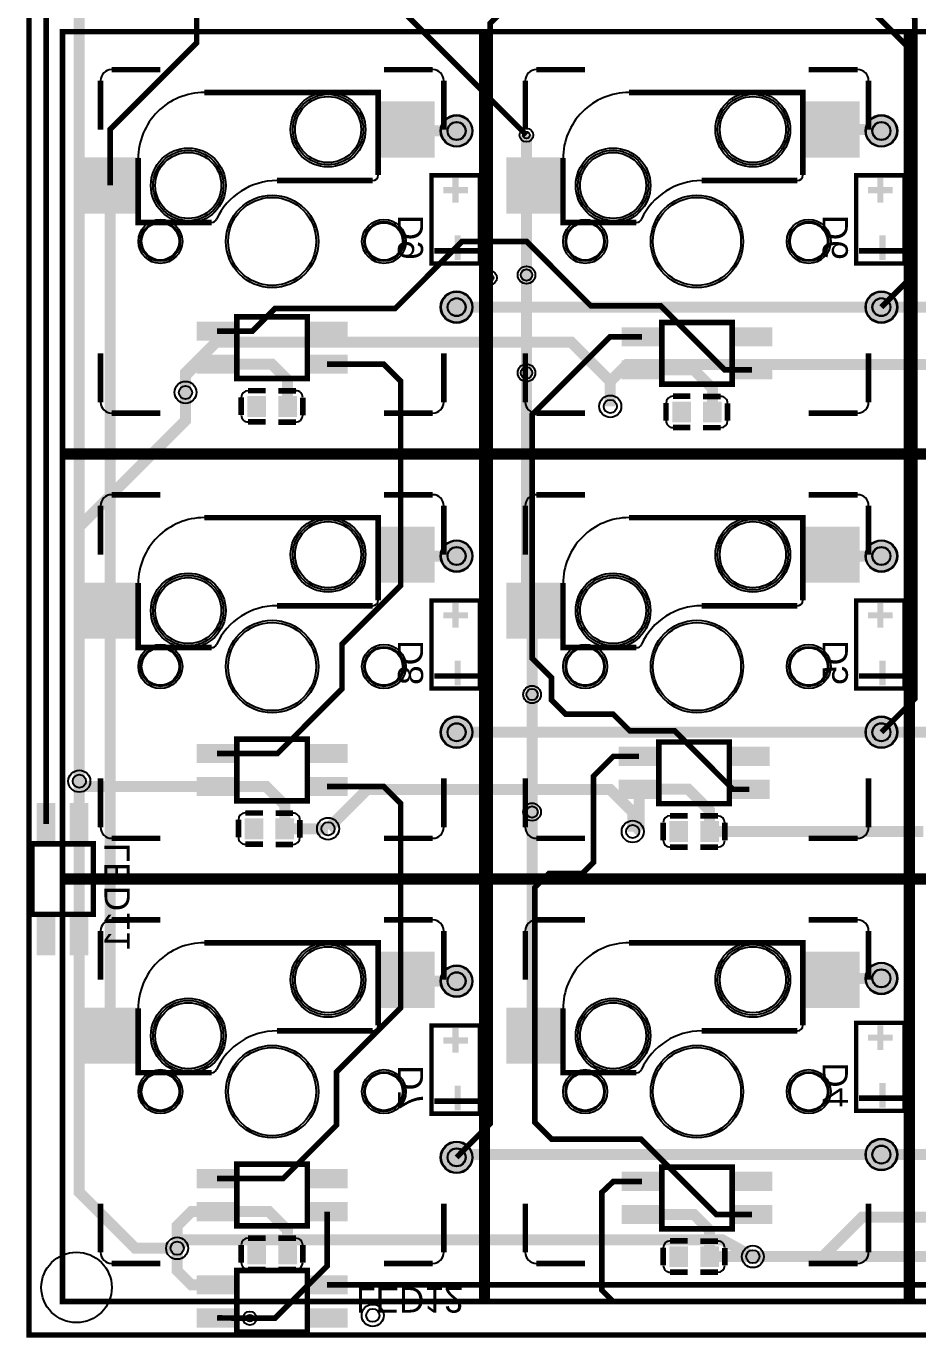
# Model space of a CAD drawing. Header units: millimetres. Extents: x 134.4 to 196.6, y -138.4 to -48.8.
# Drawn here: x 134.4 to 174.9, y -138.4 to -78.9 of the extents above; entities that cross this region are included whole.
import ezdxf

# ---------------------------------------------------------------- set-up
doc = ezdxf.new("R2010")
doc.units = ezdxf.units.MM
for name, color, linetype, true_color in [('BoardOutLine', 7, 'Continuous', 0xff00ff), ('BottomLayer', 7, 'Continuous', 0x0000ff), ('BottomPasteMaskLayer', 7, 'Continuous', 0x800000), ('BottomSilkLayer', 7, 'Continuous', 0x66cc33), ('BottomSolderMaskLayer', 7, 'Continuous', 0xaa00ff), ('Document', 7, 'Continuous', 0xffffff), ('Hole', 7, 'Continuous', 0x222222), ('Multi-Layer', 7, 'Continuous', 0xc0c0c0), ('TopLayer', 7, 'Continuous', 0xff0000), ('TopPasteMaskLayer', 7, 'Continuous', 0x808080), ('TopSilkLayer', 7, 'Continuous', 0xffcc00), ('TopSolderMaskLayer', 7, 'Continuous', 0x800080)]:
    doc.layers.add(name, color=color, linetype=linetype, true_color=true_color)
doc.styles.get("Standard").update_dxf_attribs({"font": 'arial.ttf'})

msp = doc.modelspace()

# ---------------------------------------------------------------- hatches: boundary and pattern name
at = {"layer": 'BottomLayer'}
for points in [[(150.357, -82.316), (150.357, -84.816), (152.907, -84.816), (152.907, -82.316)], [(169.661, -82.316), (169.661, -84.816), (172.211, -84.816), (172.211, -82.316)], [(136.907, -84.856), (139.457, -84.856), (139.457, -87.356), (136.907, -87.356)], [(156.211, -84.856), (158.761, -84.856), (158.761, -87.356), (156.211, -87.356)], [(150.357, -101.62), (150.357, -104.12), (152.907, -104.12), (152.907, -101.62)], [(169.661, -101.62), (169.661, -104.12), (172.211, -104.12), (172.211, -101.62)], [(136.907, -104.16), (139.457, -104.16), (139.457, -106.66), (136.907, -106.66)], [(156.211, -104.16), (158.761, -104.16), (158.761, -106.66), (156.211, -106.66)], [(134.857, -114.202), (134.857, -116.002), (135.677, -116.002), (135.677, -114.202)], [(136.357, -114.202), (136.357, -116.002), (137.177, -116.002), (137.177, -114.202)], [(134.857, -119.202), (134.857, -121.002), (135.677, -121.002), (135.677, -119.202)], [(136.357, -119.202), (136.357, -121.002), (137.177, -121.002), (137.177, -119.202)], [(150.357, -120.924), (150.357, -123.424), (152.907, -123.424), (152.907, -120.924)], [(169.661, -120.924), (169.661, -123.424), (172.211, -123.424), (172.211, -120.924)], [(136.907, -123.464), (139.457, -123.464), (139.457, -125.964), (136.907, -125.964)], [(156.211, -123.464), (158.761, -123.464), (158.761, -125.964), (156.211, -125.964)], [(142.142, -136.439), (143.942, -136.439), (143.942, -135.619), (142.142, -135.619)], [(147.142, -136.439), (148.942, -136.439), (148.942, -135.619), (147.142, -135.619)], [(142.142, -137.939), (143.942, -137.939), (143.942, -137.119), (142.142, -137.119)], [(147.142, -137.939), (148.942, -137.939), (148.942, -137.119), (147.142, -137.119)]]:
    msp.add_hatch(color=256, dxfattribs=at).paths.add_polyline_path(points)
at = {"layer": 'BottomPasteMaskLayer'}
for points in [[(150.357, -82.316), (150.357, -84.816), (152.907, -84.816), (152.907, -82.316)], [(169.661, -82.316), (169.661, -84.816), (172.211, -84.816), (172.211, -82.316)], [(136.907, -84.856), (139.457, -84.856), (139.457, -87.356), (136.907, -87.356)], [(156.211, -84.856), (158.761, -84.856), (158.761, -87.356), (156.211, -87.356)], [(150.357, -101.62), (150.357, -104.12), (152.907, -104.12), (152.907, -101.62)], [(169.661, -101.62), (169.661, -104.12), (172.211, -104.12), (172.211, -101.62)], [(136.907, -104.16), (139.457, -104.16), (139.457, -106.66), (136.907, -106.66)], [(156.211, -104.16), (158.761, -104.16), (158.761, -106.66), (156.211, -106.66)], [(134.857, -114.202), (134.857, -116.002), (135.677, -116.002), (135.677, -114.202)], [(136.357, -114.202), (136.357, -116.002), (137.177, -116.002), (137.177, -114.202)], [(134.857, -119.202), (134.857, -121.002), (135.677, -121.002), (135.677, -119.202)], [(136.357, -119.202), (136.357, -121.002), (137.177, -121.002), (137.177, -119.202)], [(150.357, -120.924), (150.357, -123.424), (152.907, -123.424), (152.907, -120.924)], [(169.661, -120.924), (169.661, -123.424), (172.211, -123.424), (172.211, -120.924)], [(136.907, -123.464), (139.457, -123.464), (139.457, -125.964), (136.907, -125.964)], [(156.211, -123.464), (158.761, -123.464), (158.761, -125.964), (156.211, -125.964)], [(142.142, -136.439), (143.942, -136.439), (143.942, -135.619), (142.142, -135.619)], [(147.142, -136.439), (148.942, -136.439), (148.942, -135.619), (147.142, -135.619)], [(142.142, -137.939), (143.942, -137.939), (143.942, -137.119), (142.142, -137.119)], [(147.142, -137.939), (148.942, -137.939), (148.942, -137.119), (147.142, -137.119)]]:
    msp.add_hatch(color=256, dxfattribs=at).paths.add_polyline_path(points)
at = {"layer": 'BottomSolderMaskLayer'}
for points in [[(150.332, -82.291), (150.332, -84.842), (152.933, -84.842), (152.933, -82.291)], [(169.636, -82.291), (169.636, -84.842), (172.237, -84.842), (172.237, -82.291)], [(153.199, -83.63, 1), (154.649, -83.63, 1)], [(172.503, -83.63, 1), (173.953, -83.63, 1)], [(136.882, -84.831), (139.483, -84.831), (139.483, -87.382), (136.882, -87.382)], [(156.186, -84.831), (158.787, -84.831), (158.787, -87.382), (156.186, -87.382)], [(153.199, -91.63, 1), (154.649, -91.63, 1)], [(172.503, -91.63, 1), (173.953, -91.63, 1)], [(150.332, -101.595), (150.332, -104.146), (152.933, -104.146), (152.933, -101.595)], [(169.636, -101.595), (169.636, -104.146), (172.237, -104.146), (172.237, -101.595)], [(153.199, -102.934, 1), (154.649, -102.934, 1)], [(172.503, -102.934, 1), (173.953, -102.934, 1)], [(136.882, -104.135), (139.483, -104.135), (139.483, -106.686), (136.882, -106.686)], [(156.186, -104.135), (158.787, -104.135), (158.787, -106.686), (156.186, -106.686)], [(153.199, -110.934, 1), (154.649, -110.934, 1)], [(172.503, -110.934, 1), (173.953, -110.934, 1)], [(134.846, -114.146), (134.846, -116.058), (135.689, -116.058), (135.689, -114.146)], [(136.346, -114.147), (136.346, -116.058), (137.189, -116.058), (137.189, -114.147)], [(134.846, -119.146), (134.846, -121.058), (135.689, -121.058), (135.689, -119.146)], [(136.346, -119.147), (136.346, -121.058), (137.189, -121.058), (137.189, -119.147)], [(150.332, -120.899), (150.332, -123.45), (152.933, -123.45), (152.933, -120.899)], [(169.636, -120.899), (169.636, -123.45), (172.237, -123.45), (172.237, -120.899)], [(172.503, -122.111, 1), (173.953, -122.111, 1)], [(153.199, -122.238, 1), (154.649, -122.238, 1)], [(136.882, -123.439), (139.483, -123.439), (139.483, -125.99), (136.882, -125.99)], [(156.186, -123.439), (158.787, -123.439), (158.787, -125.99), (156.186, -125.99)], [(153.199, -130.238, 1), (154.649, -130.238, 1)], [(172.503, -130.111, 1), (173.953, -130.111, 1)], [(142.117, -136.465), (143.968, -136.465), (143.968, -135.594), (142.117, -135.594)], [(147.117, -136.465), (148.968, -136.465), (148.968, -135.594), (147.117, -135.594)], [(142.117, -137.965), (143.968, -137.965), (143.968, -137.094), (142.117, -137.094)], [(147.117, -137.965), (148.968, -137.965), (148.968, -137.094), (147.117, -137.094)]]:
    msp.add_hatch(color=256, dxfattribs=at).paths.add_polyline_path(points)
at = {"layer": 'Document'}
for points in [[(153.597, -86.463), (154.437, -86.463), (154.437, -86.183), (153.597, -86.183), (153.317, -86.183), (153.317, -86.463)], [(154.017, -86.603), (154.017, -85.763), (153.737, -85.763), (153.737, -86.603), (153.737, -86.883), (154.017, -86.883)], [(172.901, -86.463), (173.741, -86.463), (173.741, -86.183), (172.901, -86.183), (172.621, -86.183), (172.621, -86.463)], [(173.321, -86.603), (173.321, -85.763), (173.041, -85.763), (173.041, -86.603), (173.041, -86.883), (173.321, -86.883)], [(153.831, -88.657), (153.831, -89.497), (154.111, -89.497), (154.111, -88.657), (154.111, -88.377), (153.831, -88.377)], [(173.135, -88.657), (173.135, -89.497), (173.415, -89.497), (173.415, -88.657), (173.415, -88.377), (173.135, -88.377)], [(154.017, -105.907), (154.017, -105.067), (153.737, -105.067), (153.737, -105.907), (153.737, -106.187), (154.017, -106.187)], [(173.321, -105.907), (173.321, -105.067), (173.041, -105.067), (173.041, -105.907), (173.041, -106.187), (173.321, -106.187)], [(153.597, -105.767), (154.437, -105.767), (154.437, -105.487), (153.597, -105.487), (153.317, -105.487), (153.317, -105.767)], [(172.901, -105.767), (173.741, -105.767), (173.741, -105.487), (172.901, -105.487), (172.621, -105.487), (172.621, -105.767)], [(153.831, -107.961), (153.831, -108.801), (154.111, -108.801), (154.111, -107.961), (154.111, -107.681), (153.831, -107.681)], [(173.135, -107.961), (173.135, -108.801), (173.415, -108.801), (173.415, -107.961), (173.415, -107.681), (173.135, -107.681)], [(154.017, -125.211), (154.017, -124.371), (153.737, -124.371), (153.737, -125.211), (153.737, -125.491), (154.017, -125.491)], [(173.321, -125.084), (173.321, -124.244), (173.041, -124.244), (173.041, -125.084), (173.041, -125.364), (173.321, -125.364)], [(153.597, -125.071), (154.437, -125.071), (154.437, -124.791), (153.597, -124.791), (153.317, -124.791), (153.317, -125.071)], [(172.901, -124.944), (173.741, -124.944), (173.741, -124.664), (172.901, -124.664), (172.621, -124.664), (172.621, -124.944)], [(153.831, -127.265), (153.831, -128.105), (154.111, -128.105), (154.111, -127.265), (154.111, -126.985), (153.831, -126.985)], [(173.135, -127.138), (173.135, -127.978), (173.415, -127.978), (173.415, -127.138), (173.415, -126.858), (173.135, -126.858)]]:
    msp.add_hatch(color=256, dxfattribs=at).paths.add_polyline_path(points)
at = {"layer": 'Multi-Layer'}
for points in [[(153.224, -83.63, 1), (154.624, -83.63, 1)], [(172.528, -83.63, 1), (173.928, -83.63, 1)], [(153.224, -91.63, 1), (154.624, -91.63, 1)], [(172.528, -91.63, 1), (173.928, -91.63, 1)], [(153.224, -102.934, 1), (154.624, -102.934, 1)], [(172.528, -102.934, 1), (173.928, -102.934, 1)], [(153.224, -110.934, 1), (154.624, -110.934, 1)], [(172.528, -110.934, 1), (173.928, -110.934, 1)], [(172.528, -122.111, 1), (173.928, -122.111, 1)], [(153.224, -122.238, 1), (154.624, -122.238, 1)], [(153.224, -130.238, 1), (154.624, -130.238, 1)], [(172.528, -130.111, 1), (173.928, -130.111, 1)]]:
    msp.add_hatch(color=256, dxfattribs=at).paths.add_polyline_path(points)
at = {"layer": 'TopLayer'}
for points in [[(142.142, -92.312), (143.942, -92.312), (143.942, -93.132), (142.142, -93.132)], [(147.142, -92.312), (148.942, -92.312), (148.942, -93.132), (147.142, -93.132)], [(161.446, -92.566), (163.246, -92.566), (163.246, -93.386), (161.446, -93.386)], [(166.446, -92.566), (168.246, -92.566), (168.246, -93.386), (166.446, -93.386)], [(142.142, -93.812), (143.942, -93.812), (143.942, -94.632), (142.142, -94.632)], [(147.142, -93.812), (148.942, -93.812), (148.942, -94.632), (147.142, -94.632)], [(161.446, -94.066), (163.246, -94.066), (163.246, -94.886), (161.446, -94.886)], [(166.446, -94.066), (168.246, -94.066), (168.246, -94.886), (166.446, -94.886)], [(144.442, -95.689), (145.242, -95.689), (145.242, -96.589), (144.442, -96.589)], [(145.842, -95.689), (146.642, -95.689), (146.642, -96.589), (145.842, -96.589)], [(163.746, -95.943), (164.546, -95.943), (164.546, -96.843), (163.746, -96.843)], [(165.146, -95.943), (165.946, -95.943), (165.946, -96.843), (165.146, -96.843)], [(142.142, -111.489), (143.942, -111.489), (143.942, -112.309), (142.142, -112.309)], [(147.142, -111.489), (148.942, -111.489), (148.942, -112.309), (147.142, -112.309)], [(161.319, -111.616), (163.119, -111.616), (163.119, -112.436), (161.319, -112.436)], [(166.319, -111.616), (168.119, -111.616), (168.119, -112.436), (166.319, -112.436)], [(142.142, -112.989), (143.942, -112.989), (143.942, -113.809), (142.142, -113.809)], [(147.142, -112.989), (148.942, -112.989), (148.942, -113.809), (147.142, -113.809)], [(161.319, -113.116), (163.119, -113.116), (163.119, -113.936), (161.319, -113.936)], [(166.319, -113.116), (168.119, -113.116), (168.119, -113.936), (166.319, -113.936)], [(144.315, -114.866), (145.115, -114.866), (145.115, -115.766), (144.315, -115.766)], [(145.715, -114.866), (146.515, -114.866), (146.515, -115.766), (145.715, -115.766)], [(163.619, -114.993), (164.419, -114.993), (164.419, -115.893), (163.619, -115.893)], [(165.019, -114.993), (165.819, -114.993), (165.819, -115.893), (165.019, -115.893)], [(142.142, -130.793), (143.942, -130.793), (143.942, -131.613), (142.142, -131.613)], [(147.142, -130.793), (148.942, -130.793), (148.942, -131.613), (147.142, -131.613)], [(161.446, -130.92), (163.246, -130.92), (163.246, -131.74), (161.446, -131.74)], [(166.446, -130.92), (168.246, -130.92), (168.246, -131.74), (166.446, -131.74)], [(142.142, -132.293), (143.942, -132.293), (143.942, -133.113), (142.142, -133.113)], [(147.142, -132.293), (148.942, -132.293), (148.942, -133.113), (147.142, -133.113)], [(161.446, -132.42), (163.246, -132.42), (163.246, -133.24), (161.446, -133.24)], [(166.446, -132.42), (168.246, -132.42), (168.246, -133.24), (166.446, -133.24)], [(144.442, -134.17), (145.242, -134.17), (145.242, -135.07), (144.442, -135.07)], [(145.842, -134.17), (146.642, -134.17), (146.642, -135.07), (145.842, -135.07)], [(163.619, -134.297), (164.419, -134.297), (164.419, -135.197), (163.619, -135.197)], [(165.019, -134.297), (165.819, -134.297), (165.819, -135.197), (165.019, -135.197)]]:
    msp.add_hatch(color=256, dxfattribs=at).paths.add_polyline_path(points)
at = {"layer": 'TopPasteMaskLayer'}
for points in [[(142.142, -92.312), (143.942, -92.312), (143.942, -93.132), (142.142, -93.132)], [(147.142, -92.312), (148.942, -92.312), (148.942, -93.132), (147.142, -93.132)], [(161.446, -92.566), (163.246, -92.566), (163.246, -93.386), (161.446, -93.386)], [(166.446, -92.566), (168.246, -92.566), (168.246, -93.386), (166.446, -93.386)], [(142.142, -93.812), (143.942, -93.812), (143.942, -94.632), (142.142, -94.632)], [(147.142, -93.812), (148.942, -93.812), (148.942, -94.632), (147.142, -94.632)], [(161.446, -94.066), (163.246, -94.066), (163.246, -94.886), (161.446, -94.886)], [(166.446, -94.066), (168.246, -94.066), (168.246, -94.886), (166.446, -94.886)], [(144.442, -95.689), (145.242, -95.689), (145.242, -96.589), (144.442, -96.589)], [(145.842, -95.689), (146.642, -95.689), (146.642, -96.589), (145.842, -96.589)], [(163.746, -95.943), (164.546, -95.943), (164.546, -96.843), (163.746, -96.843)], [(165.146, -95.943), (165.946, -95.943), (165.946, -96.843), (165.146, -96.843)], [(142.142, -111.489), (143.942, -111.489), (143.942, -112.309), (142.142, -112.309)], [(147.142, -111.489), (148.942, -111.489), (148.942, -112.309), (147.142, -112.309)], [(161.319, -111.616), (163.119, -111.616), (163.119, -112.436), (161.319, -112.436)], [(166.319, -111.616), (168.119, -111.616), (168.119, -112.436), (166.319, -112.436)], [(142.142, -112.989), (143.942, -112.989), (143.942, -113.809), (142.142, -113.809)], [(147.142, -112.989), (148.942, -112.989), (148.942, -113.809), (147.142, -113.809)], [(161.319, -113.116), (163.119, -113.116), (163.119, -113.936), (161.319, -113.936)], [(166.319, -113.116), (168.119, -113.116), (168.119, -113.936), (166.319, -113.936)], [(144.315, -114.866), (145.115, -114.866), (145.115, -115.766), (144.315, -115.766)], [(145.715, -114.866), (146.515, -114.866), (146.515, -115.766), (145.715, -115.766)], [(163.619, -114.993), (164.419, -114.993), (164.419, -115.893), (163.619, -115.893)], [(165.019, -114.993), (165.819, -114.993), (165.819, -115.893), (165.019, -115.893)], [(142.142, -130.793), (143.942, -130.793), (143.942, -131.613), (142.142, -131.613)], [(147.142, -130.793), (148.942, -130.793), (148.942, -131.613), (147.142, -131.613)], [(161.446, -130.92), (163.246, -130.92), (163.246, -131.74), (161.446, -131.74)], [(166.446, -130.92), (168.246, -130.92), (168.246, -131.74), (166.446, -131.74)], [(142.142, -132.293), (143.942, -132.293), (143.942, -133.113), (142.142, -133.113)], [(147.142, -132.293), (148.942, -132.293), (148.942, -133.113), (147.142, -133.113)], [(161.446, -132.42), (163.246, -132.42), (163.246, -133.24), (161.446, -133.24)], [(166.446, -132.42), (168.246, -132.42), (168.246, -133.24), (166.446, -133.24)], [(144.442, -134.17), (145.242, -134.17), (145.242, -135.07), (144.442, -135.07)], [(145.842, -134.17), (146.642, -134.17), (146.642, -135.07), (145.842, -135.07)], [(163.619, -134.297), (164.419, -134.297), (164.419, -135.197), (163.619, -135.197)], [(165.019, -134.297), (165.819, -134.297), (165.819, -135.197), (165.019, -135.197)]]:
    msp.add_hatch(color=256, dxfattribs=at).paths.add_polyline_path(points)
at = {"layer": 'TopSolderMaskLayer'}
for points in [[(153.199, -83.63, 1), (154.649, -83.63, 1)], [(172.503, -83.63, 1), (173.953, -83.63, 1)], [(153.199, -91.63, 1), (154.649, -91.63, 1)], [(172.503, -91.63, 1), (173.953, -91.63, 1)], [(142.117, -92.287), (143.968, -92.287), (143.968, -93.158), (142.117, -93.158)], [(147.117, -92.287), (148.968, -92.287), (148.968, -93.158), (147.117, -93.158)], [(161.421, -92.541), (163.272, -92.541), (163.272, -93.412), (161.421, -93.412)], [(166.421, -92.541), (168.272, -92.541), (168.272, -93.412), (166.421, -93.412)], [(142.117, -93.787), (143.968, -93.787), (143.968, -94.658), (142.117, -94.658)], [(147.117, -93.787), (148.968, -93.787), (148.968, -94.658), (147.117, -94.658)], [(161.421, -94.041), (163.272, -94.041), (163.272, -94.912), (161.421, -94.912)], [(166.421, -94.041), (168.272, -94.041), (168.272, -94.912), (166.421, -94.912)], [(144.417, -95.664), (145.268, -95.664), (145.268, -96.615), (144.417, -96.615)], [(145.817, -95.664), (146.668, -95.664), (146.668, -96.615), (145.817, -96.615)], [(163.721, -95.918), (164.572, -95.918), (164.572, -96.869), (163.721, -96.869)], [(165.121, -95.918), (165.972, -95.918), (165.972, -96.869), (165.121, -96.869)], [(153.199, -102.934, 1), (154.649, -102.934, 1)], [(172.503, -102.934, 1), (173.953, -102.934, 1)], [(153.199, -110.934, 1), (154.649, -110.934, 1)], [(172.503, -110.934, 1), (173.953, -110.934, 1)], [(142.117, -111.464), (143.968, -111.464), (143.968, -112.335), (142.117, -112.335)], [(147.117, -111.464), (148.968, -111.464), (148.968, -112.335), (147.117, -112.335)], [(161.294, -111.591), (163.145, -111.591), (163.145, -112.462), (161.294, -112.462)], [(166.294, -111.591), (168.145, -111.591), (168.145, -112.462), (166.294, -112.462)], [(142.117, -112.964), (143.968, -112.964), (143.968, -113.835), (142.117, -113.835)], [(147.117, -112.964), (148.968, -112.964), (148.968, -113.835), (147.117, -113.835)], [(161.294, -113.091), (163.145, -113.091), (163.145, -113.962), (161.294, -113.962)], [(166.294, -113.091), (168.145, -113.091), (168.145, -113.962), (166.294, -113.962)], [(144.29, -114.841), (145.141, -114.841), (145.141, -115.792), (144.29, -115.792)], [(145.69, -114.841), (146.541, -114.841), (146.541, -115.792), (145.69, -115.792)], [(163.594, -114.968), (164.445, -114.968), (164.445, -115.919), (163.594, -115.919)], [(164.994, -114.968), (165.845, -114.968), (165.845, -115.919), (164.994, -115.919)], [(172.503, -122.111, 1), (173.953, -122.111, 1)], [(153.199, -122.238, 1), (154.649, -122.238, 1)], [(153.199, -130.238, 1), (154.649, -130.238, 1)], [(172.503, -130.111, 1), (173.953, -130.111, 1)], [(142.117, -130.768), (143.968, -130.768), (143.968, -131.639), (142.117, -131.639)], [(147.117, -130.768), (148.968, -130.768), (148.968, -131.639), (147.117, -131.639)], [(161.421, -130.895), (163.272, -130.895), (163.272, -131.766), (161.421, -131.766)], [(166.421, -130.895), (168.272, -130.895), (168.272, -131.766), (166.421, -131.766)], [(142.117, -132.268), (143.968, -132.268), (143.968, -133.139), (142.117, -133.139)], [(147.117, -132.268), (148.968, -132.268), (148.968, -133.139), (147.117, -133.139)], [(161.421, -132.395), (163.272, -132.395), (163.272, -133.266), (161.421, -133.266)], [(166.421, -132.395), (168.272, -132.395), (168.272, -133.266), (166.421, -133.266)], [(144.417, -134.145), (145.268, -134.145), (145.268, -135.096), (144.417, -135.096)], [(145.817, -134.145), (146.668, -134.145), (146.668, -135.096), (145.817, -135.096)], [(163.594, -134.272), (164.445, -134.272), (164.445, -135.223), (163.594, -135.223)], [(164.994, -134.272), (165.845, -134.272), (165.845, -135.223), (164.994, -135.223)]]:
    msp.add_hatch(color=256, dxfattribs=at).paths.add_polyline_path(points)

# ---------------------------------------------------------------- linework, layer by layer
at = {"layer": 'BoardOutLine', "const_width": 0.254}
msp.add_lwpolyline([(134.493, -48.895), (134.493, -138.303), (195.199, -138.303), (195.199, -48.895)], dxfattribs=at)
at = {"layer": 'BottomLayer'}
for points, const_width in [([(162.433, -54.864), (168.275, -60.706), (168.275, -73.66), (174.752, -80.137), (174.752, -90.107), (173.228, -91.631)], 0.254), ([(162.941, -60.071), (162.56, -60.071), (162.179, -60.452), (162.179, -72.009), (155.448, -78.74), (155.448, -90.297)], 0.254), ([(141.224, -63.246), (141.224, -72.136), (142.113, -73.025), (142.113, -79.629), (138.181, -83.561), (138.181, -86.106)], 0.254), ([(136.767, -73.62), (136.767, -76.594), (135.268, -78.092), (135.268, -115.103)], 0.254), ([(153.924, -83.63), (151.696, -83.63), (151.632, -83.566)], 0.5), ([(170.936, -83.566), (173.164, -83.566), (173.228, -83.63)], 0.5), ([(157.099, -83.82), (157.099, -90.17)], 0.5), ([(138.182, -105.41), (138.182, -86.106)], 0.5), ([(153.924, -91.63), (173.228, -91.63)], 0.5), ([(173.228, -91.63), (192.405, -91.63)], 0.5), ([(141.605, -95.504), (141.605, -94.615), (143.002, -93.218), (159.131, -93.218), (160.909, -94.996), (160.909, -96.139)], 0.5), ([(179.07, -94.234), (161.671, -94.234), (160.909, -94.996), (160.909, -96.139)], 0.5), ([(157.099, -94.615), (157.099, -105.023), (157.486, -105.41)], 0.5), ([(153.924, -102.934), (151.696, -102.934), (151.632, -102.87)], 0.5), ([(173.228, -102.934), (171, -102.934), (170.936, -102.87)], 0.5), ([(138.182, -124.714), (138.182, -105.41)], 0.5), ([(157.353, -109.22), (157.353, -105.543), (157.486, -105.41)], 0.5), ([(173.228, -110.934), (153.924, -110.934)], 0.5), ([(192.532, -110.934), (173.228, -110.934)], 0.5), ([(136.767, -115.103), (136.779, -113.157)], 0.5), ([(161.925, -115.443), (161.925, -114.554), (160.909, -113.538), (149.86, -113.538), (148.082, -115.316)], 0.5), ([(157.353, -114.554), (157.353, -124.581), (157.486, -124.714)], 0.5), ([(153.924, -122.238), (151.696, -122.238), (151.632, -122.174)], 0.5), ([(173.228, -122.111), (170.999, -122.111), (170.936, -122.174)], 0.5), ([(173.228, -130.111), (154.051, -130.111), (153.924, -130.238)], 0.5), ([(192.532, -130.111), (173.228, -130.111)], 0.5), ([(167.386, -134.747), (166.005, -133.985), (141.605, -133.985), (141.224, -134.366)], 0.5), ([(143.042, -136.029), (141.871, -136.029), (141.224, -135.382), (141.224, -134.366)], 0.5), ([(181.651, -136.03), (178.829, -136.03), (177.546, -134.747), (167.386, -134.747)], 0.5), ([(148.042, -136.03), (177.432, -136.03), (178.931, -137.529), (181.651, -137.529)], 0.254), ([(144.526, -137.541), (143.043, -137.529)], 0.254)]:
    msp.add_lwpolyline(points, dxfattribs=dict(at, const_width=const_width))
at = {"layer": 'BottomSilkLayer', "const_width": 0.254}
for points in [[(142.457, -81.886), (150.357, -81.886), (150.357, -85.636)], [(161.761, -81.886), (169.661, -81.886), (169.661, -85.636)], [(142.791, -87.785), (139.456, -87.785), (139.456, -84.856)], [(162.096, -87.785), (158.76, -87.785), (158.76, -84.856)], [(145.757, -85.886), (150.107, -85.886)], [(165.061, -85.886), (169.411, -85.886)], [(152.908, -89.075), (154.94, -89.075)], [(172.212, -89.075), (174.244, -89.075)], [(142.457, -101.19), (150.357, -101.19), (150.357, -104.94)], [(161.761, -101.19), (169.661, -101.19), (169.661, -104.94)], [(142.791, -107.089), (139.456, -107.089), (139.456, -104.161)], [(162.096, -107.089), (158.76, -107.089), (158.76, -104.161)], [(145.757, -105.19), (150.107, -105.19)], [(165.061, -105.19), (169.411, -105.19)], [(152.908, -108.379), (154.94, -108.379)], [(172.212, -108.379), (174.244, -108.379)], [(142.457, -120.494), (150.357, -120.494), (150.357, -124.244)], [(161.761, -120.494), (169.661, -120.494), (169.661, -124.244)], [(142.791, -126.393), (139.456, -126.393), (139.456, -123.465)], [(162.096, -126.393), (158.76, -126.393), (158.76, -123.465)], [(145.757, -124.494), (150.107, -124.494)], [(165.061, -124.494), (169.411, -124.494)], [(172.212, -127.556), (174.244, -127.556)], [(152.908, -127.683), (154.94, -127.683)]]:
    msp.add_lwpolyline(points, dxfattribs=at)
at = {"layer": 'BottomSilkLayer'}
for points, const_width in [([(152.781, -85.646), (152.781, -89.646), (154.981, -89.646), (154.981, -85.646), (152.781, -85.646)], 0.2), ([(172.085, -85.646), (172.085, -89.646), (174.285, -89.646), (174.285, -85.646), (172.085, -85.646)], 0.2), ([(152.781, -104.95), (152.781, -108.95), (154.981, -108.95), (154.981, -104.95), (152.781, -104.95)], 0.2), ([(172.085, -104.95), (172.085, -108.95), (174.285, -108.95), (174.285, -104.95), (172.085, -104.95)], 0.2), ([(134.617, -116.002), (134.617, -119.202), (137.417, -119.202), (137.417, -116.002), (134.617, -116.002)], 0.254), ([(152.781, -124.254), (152.781, -128.254), (154.981, -128.254), (154.981, -124.254), (152.781, -124.254)], 0.2), ([(172.085, -124.127), (172.085, -128.127), (174.285, -128.127), (174.285, -124.127), (172.085, -124.127)], 0.2), ([(143.942, -138.179), (147.142, -138.179), (147.142, -135.379), (143.942, -135.379), (143.942, -138.179)], 0.254)]:
    msp.add_lwpolyline(points, close=True, dxfattribs=dict(at, const_width=const_width))
for centre, radius in [((145.542, -88.646), 2.1), ((164.846, -88.646), 2.1), ((140.462, -88.646), 1), ((150.622, -88.646), 1), ((159.766, -88.646), 1), ((169.926, -88.646), 1), ((145.542, -107.95), 2.1), ((164.846, -107.95), 2.1), ((140.462, -107.95), 1), ((150.622, -107.95), 1), ((159.766, -107.95), 1), ((169.926, -107.95), 1), ((145.542, -127.254), 2.1), ((164.846, -127.254), 2.1), ((140.462, -127.254), 1), ((150.622, -127.254), 1), ((159.766, -127.254), 1), ((169.926, -127.254), 1)]:
    msp.add_circle(centre, radius, dxfattribs=at)
for centre, radius, start, end in [((142.457, -84.886), 3, 90, 180.00049), ((161.761, -84.886), 3, 90, 180.00049), ((150.107, -85.636), 0.25, 270, 360), ((169.411, -85.636), 0.25, 270, 360), ((145.757, -88.899), 3.013, 90, 155.30783), ((165.061, -88.899), 3.013, 90, 155.30783), ((142.792, -87.536), 0.25, 270, 335.30683), ((162.097, -87.536), 0.25, 270, 335.30683), ((142.457, -104.19), 3, 90, 180.00049), ((161.761, -104.19), 3, 90, 180.00049), ((145.757, -108.203), 3.013, 90, 155.30783), ((150.107, -104.94), 0.25, 270, 360), ((165.061, -108.203), 3.013, 90, 155.30783), ((169.411, -104.94), 0.25, 270, 360), ((142.792, -106.84), 0.25, 270, 335.30683), ((162.097, -106.84), 0.25, 270, 335.30683), ((142.457, -123.494), 3, 90, 180.00049), ((161.761, -123.494), 3, 90, 180.00049), ((150.107, -124.244), 0.25, 270, 360), ((169.411, -124.244), 0.25, 270, 360), ((145.757, -127.507), 3.013, 90, 155.30783), ((165.061, -127.507), 3.013, 90, 155.30783), ((142.792, -126.144), 0.25, 270, 335.30683), ((162.097, -126.144), 0.25, 270, 335.30683)]:
    msp.add_arc(centre, radius, start, end, dxfattribs=at)
at = {"layer": 'BottomSolderMaskLayer'}
for centre, radius in [((153.924, -83.63), 0.725), ((153.924, -83.63), 0.414), ((173.228, -83.63), 0.725), ((173.228, -83.63), 0.414), ((153.924, -91.63), 0.725), ((173.228, -91.63), 0.725), ((153.924, -91.63), 0.414), ((173.228, -91.63), 0.414), ((153.924, -102.934), 0.725), ((173.228, -102.934), 0.725), ((153.924, -102.934), 0.414), ((173.228, -102.934), 0.414), ((153.924, -110.934), 0.725), ((153.924, -110.934), 0.414), ((173.228, -110.934), 0.725), ((173.228, -110.934), 0.414), ((173.228, -122.111), 0.725), ((153.924, -122.238), 0.725), ((153.924, -122.238), 0.414), ((173.228, -122.111), 0.414), ((153.924, -130.238), 0.725), ((153.924, -130.238), 0.414), ((173.228, -130.111), 0.725), ((173.228, -130.111), 0.414)]:
    msp.add_circle(centre, radius, dxfattribs=at)
at = {"layer": 'Document', "const_width": 0.254}
for points in [[(155.067, -98.171), (136.017, -98.171), (136.017, -79.121), (155.067, -79.121), (155.067, -98.171)], [(174.371, -98.171), (155.321, -98.171), (155.321, -79.121), (174.371, -79.121), (174.371, -98.171)], [(193.675, -98.171), (174.625, -98.171), (174.625, -79.121), (193.675, -79.121), (193.675, -98.171)], [(155.067, -117.475), (136.017, -117.475), (136.017, -98.425), (155.067, -98.425), (155.067, -117.475)], [(174.371, -117.475), (155.321, -117.475), (155.321, -98.425), (174.371, -98.425), (174.371, -117.475)], [(193.675, -117.475), (174.625, -117.475), (174.625, -98.425), (193.675, -98.425), (193.675, -117.475)], [(155.067, -136.779), (136.017, -136.779), (136.017, -117.729), (155.067, -117.729), (155.067, -136.779)], [(174.371, -136.779), (155.321, -136.779), (155.321, -117.729), (174.371, -117.729), (174.371, -136.779)], [(193.675, -136.779), (174.625, -136.779), (174.625, -117.729), (193.675, -117.729), (193.675, -136.779)]]:
    msp.add_lwpolyline(points, close=True, dxfattribs=at)
at = {"layer": 'Hole'}
for centre, radius in [((157.099, -83.82), 0.155), ((157.099, -90.17), 0.26), ((155.448, -90.297), 0.155), ((157.099, -94.615), 0.26), ((141.605, -95.504), 0.3), ((160.909, -96.139), 0.3), ((157.353, -109.22), 0.26), ((136.779, -113.157), 0.3), ((157.353, -114.554), 0.26), ((148.082, -115.316), 0.3), ((161.925, -115.443), 0.3), ((141.224, -134.366), 0.3), ((167.386, -134.747), 0.3), ((144.526, -137.541), 0.155), ((150.114, -137.414), 0.3)]:
    msp.add_circle(centre, radius, dxfattribs=at)
at = {"layer": 'Multi-Layer'}
for centre, radius in [((148.082, -83.566), 1.6), ((148.082, -83.566), 1.5), ((167.386, -83.566), 1.6), ((167.386, -83.566), 1.5), ((153.924, -83.63), 0.7), ((153.924, -83.63), 0.4), ((173.228, -83.63), 0.7), ((173.228, -83.63), 0.4), ((157.099, -83.82), 0.31), ((141.732, -86.106), 1.6), ((161.036, -86.106), 1.6), ((141.732, -86.106), 1.5), ((161.036, -86.106), 1.5), ((145.542, -88.646), 2), ((145.542, -88.646), 2), ((164.846, -88.646), 2), ((164.846, -88.646), 2), ((140.462, -88.646), 0.9), ((140.462, -88.646), 0.85), ((150.622, -88.646), 0.9), ((150.622, -88.646), 0.85), ((159.766, -88.646), 0.9), ((159.766, -88.646), 0.85), ((169.926, -88.646), 0.9), ((169.926, -88.646), 0.85), ((157.099, -90.17), 0.4), ((155.448, -90.297), 0.31), ((153.924, -91.63), 0.7), ((173.228, -91.63), 0.7), ((153.924, -91.63), 0.4), ((173.228, -91.63), 0.4), ((157.099, -94.615), 0.4), ((141.605, -95.504), 0.5), ((160.909, -96.139), 0.5), ((148.082, -102.87), 1.6), ((148.082, -102.87), 1.5), ((167.386, -102.87), 1.6), ((167.386, -102.87), 1.5), ((153.924, -102.934), 0.7), ((173.228, -102.934), 0.7), ((153.924, -102.934), 0.4), ((173.228, -102.934), 0.4), ((141.732, -105.41), 1.6), ((141.732, -105.41), 1.5), ((161.036, -105.41), 1.6), ((161.036, -105.41), 1.5), ((145.542, -107.95), 2), ((145.542, -107.95), 2), ((164.846, -107.95), 2), ((164.846, -107.95), 2), ((140.462, -107.95), 0.9), ((140.462, -107.95), 0.85), ((150.622, -107.95), 0.9), ((150.622, -107.95), 0.85), ((159.766, -107.95), 0.9), ((159.766, -107.95), 0.85), ((169.926, -107.95), 0.9), ((169.926, -107.95), 0.85), ((157.353, -109.22), 0.4), ((153.924, -110.934), 0.7), ((153.924, -110.934), 0.4), ((173.228, -110.934), 0.7), ((173.228, -110.934), 0.4), ((136.779, -113.157), 0.5), ((157.353, -114.554), 0.4), ((148.082, -115.316), 0.5), ((161.925, -115.443), 0.5), ((148.082, -122.174), 1.6), ((148.082, -122.174), 1.5), ((167.386, -122.174), 1.6), ((167.386, -122.174), 1.5), ((173.228, -122.111), 0.7), ((153.924, -122.238), 0.7), ((153.924, -122.238), 0.4), ((173.228, -122.111), 0.4), ((141.732, -124.714), 1.6), ((141.732, -124.714), 1.5), ((161.036, -124.714), 1.6), ((161.036, -124.714), 1.5), ((145.542, -127.254), 2), ((145.542, -127.254), 2), ((164.846, -127.254), 2), ((164.846, -127.254), 2), ((140.462, -127.254), 0.9), ((140.462, -127.254), 0.85), ((150.622, -127.254), 0.9), ((150.622, -127.254), 0.85), ((159.766, -127.254), 0.9), ((159.766, -127.254), 0.85), ((169.926, -127.254), 0.9), ((169.926, -127.254), 0.85), ((153.924, -130.238), 0.7), ((173.228, -130.111), 0.7), ((173.228, -130.111), 0.4), ((153.924, -130.238), 0.4), ((141.224, -134.366), 0.5), ((136.652, -136.144), 1.6), ((167.386, -134.747), 0.5), ((150.114, -137.414), 0.5), ((144.526, -137.541), 0.31)]:
    msp.add_circle(centre, radius, dxfattribs=at)
at = {"layer": 'TopLayer'}
for points, const_width in [([(139.107, -64.135), (137.795, -64.135), (136.779, -65.151), (136.779, -113.157)], 0.5), ([(150.114, -73.787), (150.114, -76.835), (157.099, -83.82)], 0.254), ([(174.371, -78.105), (174.752, -78.486), (174.752, -109.41), (173.228, -110.934)], 0.254), ([(167.346, -94.475), (166.104, -94.475), (163.195, -91.567), (160.02, -91.567), (157.099, -88.646), (154.178, -88.646), (151.13, -91.694), (145.669, -91.694), (144.641, -92.723), (143.043, -92.723)], 0.254), ([(157.099, -94.615), (157.099, -90.17)], 0.5), ([(155.448, -90.297), (155.448, -128.714), (153.924, -130.238)], 0.254), ([(162.347, -92.977), (160.897, -92.977), (157.353, -96.52), (157.353, -107.569), (158.242, -108.458), (158.242, -109.474), (158.877, -110.109), (161.036, -110.109), (161.798, -110.871), (163.83, -110.871), (166.485, -113.526), (167.219, -113.526)], 0.254), ([(141.605, -95.504), (141.605, -94.742), (142.125, -94.222), (143.042, -94.222)], 0.5), ([(146.243, -96.139), (146.243, -94.935), (145.53, -94.221), (143.043, -94.221)], 0.5), ([(148.042, -94.221), (150.61, -94.221), (151.384, -94.996), (151.384, -104.267), (148.717, -106.934), (148.717, -108.966), (145.784, -111.9), (143.043, -111.9)], 0.254), ([(160.909, -96.139), (160.909, -94.996), (161.43, -94.475), (162.347, -94.475)], 0.5), ([(165.547, -96.393), (165.547, -95.316), (164.707, -94.475), (162.347, -94.475)], 0.5), ([(136.779, -113.157), (136.779, -101.6), (141.605, -96.774), (141.605, -95.504)], 0.5), ([(157.353, -109.22), (157.353, -114.554)], 0.5), ([(167.346, -132.83), (165.723, -132.83), (162.306, -129.413), (158.242, -129.413), (157.48, -128.651), (157.48, -117.983), (158.115, -117.348), (159.639, -117.348), (160.147, -116.84), (160.147, -112.926), (161.049, -112.027), (162.22, -112.027)], 0.254), ([(141.224, -134.366), (139.319, -134.366), (136.779, -131.826), (136.779, -113.157)], 0.5), ([(136.779, -113.157), (137.021, -113.399), (143.042, -113.399)], 0.5), ([(146.115, -115.316), (146.115, -114.238), (145.276, -113.399), (143.042, -113.399)], 0.5), ([(148.042, -113.399), (150.61, -113.399), (151.384, -114.173), (151.384, -123.444), (148.463, -126.365), (148.463, -128.778), (146.038, -131.204), (143.043, -131.204)], 0.254), ([(161.925, -115.443), (162.219, -115.149), (162.219, -113.526)], 0.5), ([(165.42, -115.443), (165.42, -114.493), (164.453, -113.526), (162.22, -113.526)], 0.5), ([(146.115, -115.316), (148.082, -115.316)], 0.5), ([(175.133, -115.443), (165.42, -115.443)], 0.5), ([(186.65, -132.957), (186.65, -136.058), (185.928, -136.779), (161.036, -136.779), (160.528, -136.271), (160.528, -131.826), (161.049, -131.331), (162.347, -131.331)], 0.254), ([(143.042, -132.703), (141.871, -132.703), (141.224, -133.35), (141.224, -134.366)], 0.5), ([(146.243, -134.62), (146.243, -133.543), (145.403, -132.703), (143.043, -132.703)], 0.5), ([(148.042, -132.703), (148.042, -135.169), (145.669, -137.541), (144.526, -137.541)], 0.254), ([(165.419, -134.747), (165.419, -133.542), (164.707, -132.83), (162.346, -132.83)], 0.5), ([(181.651, -132.957), (172.352, -132.957), (170.561, -134.747), (167.386, -134.747)], 0.5), ([(165.419, -134.747), (167.386, -134.747)], 0.5)]:
    msp.add_lwpolyline(points, dxfattribs=dict(at, const_width=const_width))
at = {"layer": 'TopSilkLayer', "const_width": 0.254}
for points in [[(138.242, -80.846), (140.462, -80.846)], [(152.842, -80.846), (150.622, -80.846)], [(157.546, -80.846), (159.766, -80.846)], [(172.146, -80.846), (169.926, -80.846)], [(137.742, -81.346), (137.742, -83.566)], [(153.342, -81.346), (153.342, -83.566)], [(157.046, -81.346), (157.046, -83.566)], [(172.646, -81.346), (172.646, -83.566)], [(137.742, -95.946), (137.742, -93.726)], [(153.342, -95.946), (153.342, -93.726)], [(157.046, -95.946), (157.046, -93.726)], [(172.646, -95.946), (172.646, -93.726)], [(144.137, -95.734), (144.137, -96.534)], [(145.247, -95.424), (144.447, -95.424)], [(145.823, -95.43), (146.623, -95.43)], [(146.932, -95.739), (146.932, -96.539)], [(163.441, -95.988), (163.441, -96.788)], [(164.551, -95.678), (163.751, -95.678)], [(165.127, -95.684), (165.927, -95.684)], [(166.236, -95.993), (166.236, -96.793)], [(138.242, -96.446), (140.462, -96.446)], [(152.842, -96.446), (150.622, -96.446)], [(157.546, -96.446), (159.766, -96.446)], [(172.146, -96.446), (169.926, -96.446)], [(145.247, -96.843), (144.447, -96.843)], [(145.823, -96.849), (146.623, -96.849)], [(164.551, -97.097), (163.751, -97.097)], [(165.127, -97.103), (165.927, -97.103)], [(138.242, -100.15), (140.462, -100.15)], [(152.842, -100.15), (150.622, -100.15)], [(157.546, -100.15), (159.766, -100.15)], [(172.146, -100.15), (169.926, -100.15)], [(137.742, -100.65), (137.742, -102.87)], [(153.342, -100.65), (153.342, -102.87)], [(157.046, -100.65), (157.046, -102.87)], [(172.646, -100.65), (172.646, -102.87)], [(137.742, -115.25), (137.742, -113.03)], [(153.342, -115.25), (153.342, -113.03)], [(157.046, -115.25), (157.046, -113.03)], [(172.646, -115.25), (172.646, -113.03)], [(144.01, -114.911), (144.01, -115.711)], [(145.12, -114.601), (144.32, -114.601)], [(145.696, -114.607), (146.496, -114.607)], [(146.805, -114.916), (146.805, -115.716)], [(163.314, -115.038), (163.314, -115.838)], [(164.424, -114.728), (163.624, -114.728)], [(165, -114.734), (165.8, -114.734)], [(166.109, -115.043), (166.109, -115.843)], [(138.242, -115.75), (140.462, -115.75)], [(145.12, -116.02), (144.32, -116.02)], [(145.696, -116.026), (146.496, -116.026)], [(152.842, -115.75), (150.622, -115.75)], [(157.546, -115.75), (159.766, -115.75)], [(164.424, -116.147), (163.624, -116.147)], [(165, -116.153), (165.8, -116.153)], [(172.146, -115.75), (169.926, -115.75)], [(138.242, -119.454), (140.462, -119.454)], [(152.842, -119.454), (150.622, -119.454)], [(157.546, -119.454), (159.766, -119.454)], [(172.146, -119.454), (169.926, -119.454)], [(137.742, -119.954), (137.742, -122.174)], [(153.342, -119.954), (153.342, -122.174)], [(157.046, -119.954), (157.046, -122.174)], [(172.646, -119.954), (172.646, -122.174)], [(137.742, -134.554), (137.742, -132.334)], [(153.342, -134.554), (153.342, -132.334)], [(157.046, -134.554), (157.046, -132.334)], [(172.646, -134.554), (172.646, -132.334)], [(145.247, -133.905), (144.447, -133.905)], [(145.823, -133.911), (146.623, -133.911)], [(164.424, -134.032), (163.624, -134.032)], [(165, -134.038), (165.8, -134.038)], [(144.137, -134.215), (144.137, -135.015)], [(146.932, -134.22), (146.932, -135.021)], [(163.314, -134.342), (163.314, -135.142)], [(166.109, -134.347), (166.109, -135.148)], [(138.242, -135.054), (140.462, -135.054)], [(152.842, -135.054), (150.622, -135.054)], [(157.546, -135.054), (159.766, -135.054)], [(172.146, -135.054), (169.926, -135.054)], [(145.247, -135.324), (144.447, -135.324)], [(145.823, -135.33), (146.623, -135.33)], [(164.424, -135.451), (163.624, -135.451)], [(165, -135.457), (165.8, -135.457)]]:
    msp.add_lwpolyline(points, dxfattribs=at)
for points in [[(143.942, -92.072), (147.142, -92.072), (147.142, -94.872), (143.942, -94.872), (143.942, -92.072)], [(163.246, -92.326), (166.446, -92.326), (166.446, -95.126), (163.246, -95.126), (163.246, -92.326)], [(143.942, -111.249), (147.142, -111.249), (147.142, -114.049), (143.942, -114.049), (143.942, -111.249)], [(163.119, -111.376), (166.319, -111.376), (166.319, -114.176), (163.119, -114.176), (163.119, -111.376)], [(143.942, -130.553), (147.142, -130.553), (147.142, -133.353), (143.942, -133.353), (143.942, -130.553)], [(163.246, -130.68), (166.446, -130.68), (166.446, -133.48), (163.246, -133.48), (163.246, -130.68)]]:
    msp.add_lwpolyline(points, close=True, dxfattribs=at)
at = {"layer": 'TopSilkLayer'}
for centre, radius in [((148.082, -83.566), 1.7), ((167.386, -83.566), 1.7), ((141.732, -86.106), 1.7), ((161.036, -86.106), 1.7), ((145.542, -88.646), 2.1), ((164.846, -88.646), 2.1), ((140.462, -88.646), 1), ((150.622, -88.646), 1), ((159.766, -88.646), 1), ((169.926, -88.646), 1), ((148.082, -102.87), 1.7), ((167.386, -102.87), 1.7), ((141.732, -105.41), 1.7), ((161.036, -105.41), 1.7), ((145.542, -107.95), 2.1), ((164.846, -107.95), 2.1), ((140.462, -107.95), 1), ((150.622, -107.95), 1), ((159.766, -107.95), 1), ((169.926, -107.95), 1), ((148.082, -122.174), 1.7), ((167.386, -122.174), 1.7), ((141.732, -124.714), 1.7), ((161.036, -124.714), 1.7), ((145.542, -127.254), 2.1), ((164.846, -127.254), 2.1), ((140.462, -127.254), 1), ((150.622, -127.254), 1), ((159.766, -127.254), 1), ((169.926, -127.254), 1)]:
    msp.add_circle(centre, radius, dxfattribs=at)
for centre, radius, start, end in [((138.242, -81.346), 0.5, 90, 180), ((152.842, -81.346), 0.5, 0, 90), ((157.546, -81.346), 0.5, 90, 180), ((172.146, -81.346), 0.5, 0, 90), ((144.447, -95.734), 0.31, 90, 180), ((146.622, -95.739), 0.31, 359.9953, 90), ((163.751, -95.988), 0.31, 90, 180), ((165.927, -95.993), 0.31, 359.9953, 90), ((138.242, -95.946), 0.5, 180, 270), ((152.842, -95.946), 0.5, 270, 360), ((157.546, -95.946), 0.5, 180, 270), ((172.146, -95.946), 0.5, 270, 360), ((144.447, -96.534), 0.31, 179.9953, 270), ((146.622, -96.539), 0.31, 270, 0), ((163.751, -96.788), 0.31, 179.9953, 270), ((165.927, -96.793), 0.31, 270, 0), ((138.242, -100.65), 0.5, 90, 180), ((152.842, -100.65), 0.5, 0, 90), ((157.546, -100.65), 0.5, 90, 180), ((172.146, -100.65), 0.5, 0, 90), ((144.32, -114.911), 0.31, 90, 180), ((146.495, -114.916), 0.31, 359.9953, 90), ((163.624, -115.038), 0.31, 90, 180), ((165.8, -115.043), 0.31, 359.9953, 90), ((138.242, -115.25), 0.5, 180, 270), ((152.842, -115.25), 0.5, 270, 360), ((157.546, -115.25), 0.5, 180, 270), ((172.146, -115.25), 0.5, 270, 360), ((144.32, -115.711), 0.31, 179.9953, 270), ((146.495, -115.716), 0.31, 270, 0), ((163.624, -115.838), 0.31, 179.9953, 270), ((165.8, -115.843), 0.31, 270, 0), ((138.242, -119.954), 0.5, 90, 180), ((152.842, -119.954), 0.5, 0, 90), ((157.546, -119.954), 0.5, 90, 180), ((172.146, -119.954), 0.5, 0, 90), ((144.447, -134.215), 0.31, 90, 180), ((146.622, -134.22), 0.31, 359.9953, 90), ((138.242, -134.554), 0.5, 180, 270), ((152.842, -134.554), 0.5, 270, 360), ((157.546, -134.554), 0.5, 180, 270), ((163.624, -134.342), 0.31, 90, 180), ((165.8, -134.347), 0.31, 359.9953, 90), ((172.146, -134.554), 0.5, 270, 360), ((144.447, -135.015), 0.31, 179.9953, 270), ((146.622, -135.02), 0.31, 270, 0), ((163.624, -135.142), 0.31, 179.9953, 270), ((165.8, -135.147), 0.31, 270, 0)]:
    msp.add_arc(centre, radius, start, end, dxfattribs=at)
at = {"layer": 'TopSolderMaskLayer'}
for centre, radius in [((153.924, -83.63), 0.725), ((153.924, -83.63), 0.414), ((173.228, -83.63), 0.725), ((173.228, -83.63), 0.414), ((153.924, -91.63), 0.725), ((173.228, -91.63), 0.725), ((153.924, -91.63), 0.414), ((173.228, -91.63), 0.414), ((153.924, -102.934), 0.725), ((173.228, -102.934), 0.725), ((153.924, -102.934), 0.414), ((173.228, -102.934), 0.414), ((153.924, -110.934), 0.725), ((153.924, -110.934), 0.414), ((173.228, -110.934), 0.725), ((173.228, -110.934), 0.414), ((173.228, -122.111), 0.725), ((153.924, -122.238), 0.725), ((153.924, -122.238), 0.414), ((173.228, -122.111), 0.414), ((153.924, -130.238), 0.725), ((153.924, -130.238), 0.414), ((173.228, -130.111), 0.725), ((173.228, -130.111), 0.414)]:
    msp.add_circle(centre, radius, dxfattribs=at)

# ---------------------------------------------------------------- texts
at = {"layer": 'BottomSilkLayer', "text_generation_flag": 2}
for s, rotation, p in [('D9', 90, (152.4, -87.44)), ('D6', 90, (171.704, -87.44)), ('D8', 90, (152.4, -106.744)), ('D5', 90, (171.704, -106.744)), ('LED11', 90, (139.065, -115.951)), ('D7', 90, (152.4, -126.048)), ('D4', 90, (171.704, -125.921)), ('LED12', 180, (149.352, -136.144))]:
    msp.add_text(s, height=1.143, rotation=rotation, dxfattribs=at).set_placement(p)

doc.saveas('drawing.dxf')
